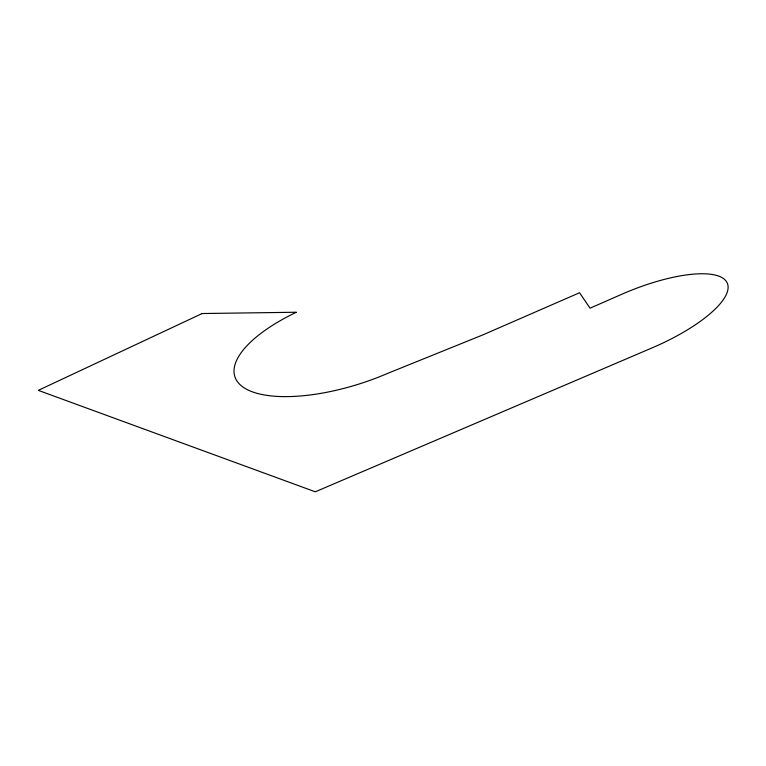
<?xml version="1.0" encoding="UTF-8"?>
<svg xmlns="http://www.w3.org/2000/svg" width="766" height="766" viewBox="0 0 766 766"><rect width="100%" height="100%" fill="white"/><g stroke="black" fill="none" stroke-linecap="round" stroke-linejoin="round"><path stroke-width="1.15" d="M202.138 313.533L38.3 390.354L315.295 491.801L652.335 347.783A96.545 30.602 -22.7 0 0 726.8 282.166A96.545 30.602 -22.7 0 0 621.542 294.374L590.059 308.191L579.546 292.746L482.934 334.866L386.868 373.712A117.447 45.06 -17.8 0 1 243.54 387.433A117.447 45.06 -17.8 0 1 296.375 312.241L202.138 313.533"/></g></svg>
